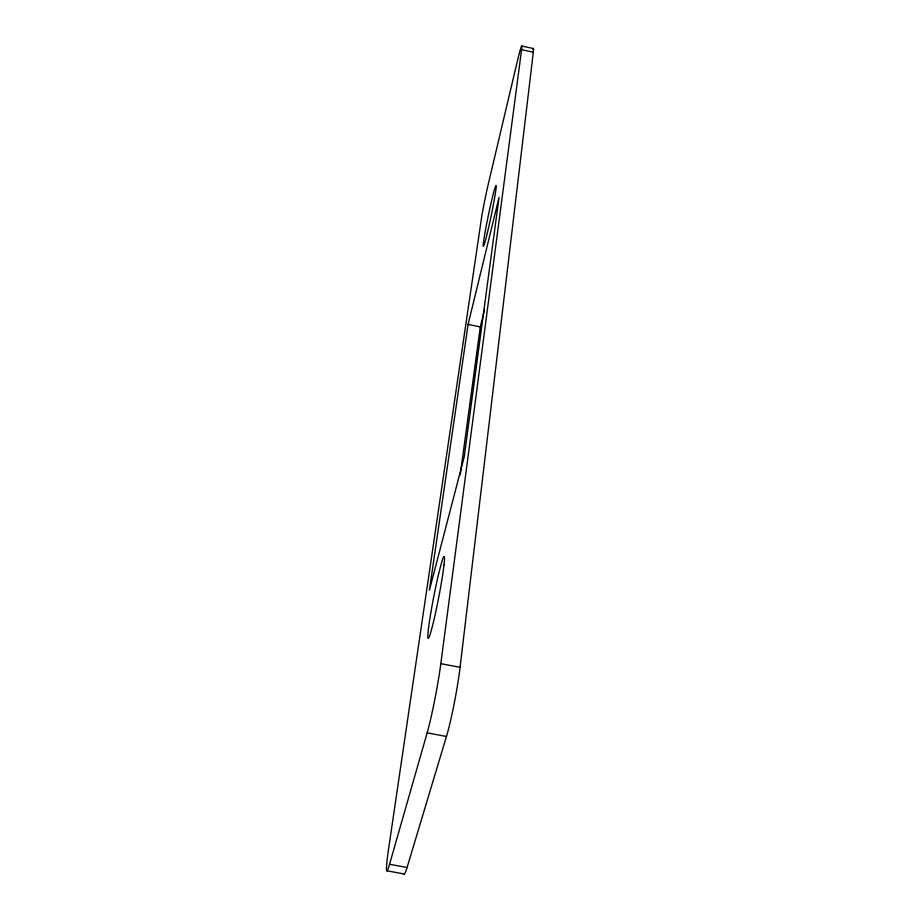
<?xml version="1.0" encoding="UTF-8"?>
<svg xmlns="http://www.w3.org/2000/svg" width="920" height="920" viewBox="0 0 920 920"><rect width="100%" height="100%" fill="white"/><g stroke="black" fill="none" stroke-linecap="round" stroke-linejoin="round"><path stroke-width="1.38" d="M403.949 873.816A45.54 3.197 -79.7 0 0 407.065 867.514L446.464 736.494A49.139 3.956 -79.4 0 0 460.069 667.333L533.324 52.198A30.279 1.506 -77.9 0 0 532.829 49.312M407.065 867.514L389.551 864.282L427.156 732.837A49.174 3.369 -79.3 0 0 440.829 663.63L521.582 49.657L533.324 52.198M460.23 474.904L480.274 326.899L484.46 310.19M468.096 324.392L429.433 590.134L464.22 456.803L499.042 197.443L468.096 324.392L480.274 326.899M386.952 870.814L404.259 874M427.156 732.837L446.464 736.494M440.829 663.63L460.069 667.333M521.686 46L533.324 48.518M521.582 49.657A30.291 1.288 -78 0 0 517.327 61.283L488.865 181.596A28.14 1.15 -78.2 0 0 481.298 219.374L388.539 849.194A45.563 2.714 -79.5 0 0 389.551 864.282M444.026 564.96L443.003 572.654A41.733 2.507 -79 0 1 433.067 623.587L431.123 631.005A41.733 2.507 -79 0 1 428.835 625.703A41.733 2.507 -79 0 1 439.047 572.24L440.933 564.88A41.733 2.507 -79 0 1 444.026 564.96M487.381 232.794A31.096 1.414 -78.2 0 0 496.121 185.518A31.096 1.414 -78.2 0 0 485.599 229.356A31.096 1.414 -78.2 0 0 487.381 232.794"/></g></svg>
